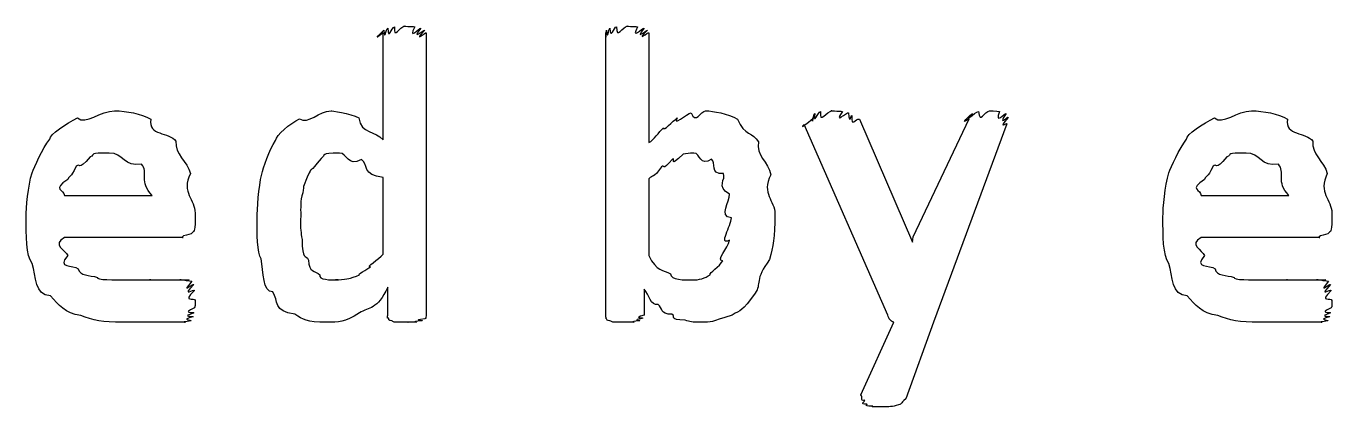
# Model space of a CAD drawing. Header units: millimetres. Extents: x 0 to 216, y 0 to 279.
# Drawn here: x 71.52 to 82.42, y 142.21 to 145.38 of the extents above; entities that cross this region are included whole.
import ezdxf

# ---------------------------------------------------------------- set-up
doc = ezdxf.new("R2010")
doc.units = ezdxf.units.MM
doc.layers.get('0').update_dxf_attribs({"linetype": 'CONTINUOUS'})

msp = doc.modelspace()

# ---------------------------------------------------------------- linework, layer by layer
at = {"color": 0}
for p, q in [((74.4982, 144.435), (74.4982, 145.328)), ((74.8563, 145.328), (74.8563, 142.969)), ((76.3584, 142.969), (76.3584, 145.328)), ((76.7168, 145.328), (76.7168, 144.413)), ((78.4765, 144.606), (78.9174, 143.581)), ((78.9231, 143.625), (79.3916, 144.611)), ((78.7135, 142.974), (78.0136, 144.562)), ((79.7059, 144.567), (79.0938, 142.913)), ((74.4982, 143.481), (74.4982, 144.121)), ((76.7168, 144.11), (76.7168, 143.47)), ((71.8358, 143.972), (72.5689, 143.972)), ((81.329, 143.972), (82.0621, 143.972)), ((72.9273, 143.823), (72.9273, 143.763)), ((77.4058, 143.784), (77.4058, 143.784)), ((77.7695, 143.818), (77.7695, 143.818)), ((82.4205, 143.823), (82.4205, 143.763)), ((72.8225, 143.619), (71.8358, 143.619)), ((78.9174, 143.581), (78.9231, 143.625)), ((82.3158, 143.619), (81.329, 143.619)), ((74.5367, 142.974), (74.5367, 143.206)), ((76.678, 143.189), (76.678, 142.974)), ((78.4874, 142.307), (78.7633, 142.913)), ((79.0938, 142.913), (78.8624, 142.274))]:
    msp.add_line(p, q, dxfattribs=at)
for points in [[(74.5035, 145.35), (74.5105, 145.251), (74.5215, 145.362), (74.5367, 145.367)], [(74.5367, 145.367), (74.5395, 145.258), (74.5698, 145.373), (74.5917, 145.378)], [(74.5917, 145.378), (74.5836, 145.264), (74.6414, 145.383), (74.6746, 145.383)], [(74.6746, 145.383), (74.6538, 145.383), (74.7406, 145.38), (74.7628, 145.378)], [(74.7628, 145.378), (74.6979, 145.258), (74.8012, 145.369), (74.8122, 145.367)], [(74.8122, 145.367), (74.724, 145.251), (74.8372, 145.357), (74.8453, 145.35)], [(76.364, 145.35), (76.3693, 145.251), (76.3806, 145.362), (76.3916, 145.367)], [(76.3916, 145.367), (76.3944, 145.262), (76.4247, 145.378), (76.4466, 145.378)], [(76.4466, 145.378), (76.4427, 145.264), (76.5016, 145.383), (76.5348, 145.383)], [(76.5348, 145.383), (76.5129, 145.383), (76.6011, 145.38), (76.623, 145.378)], [(76.623, 145.378), (76.5598, 145.262), (76.6671, 145.373), (76.678, 145.367)], [(76.678, 145.367), (76.5859, 145.251), (76.7016, 145.357), (76.7059, 145.35)], [(74.4982, 145.328), (74.3825, 145.235), (74.4996, 145.342), (74.5035, 145.35)], [(74.8453, 145.35), (74.7377, 145.235), (74.8563, 145.335), (74.8563, 145.328)], [(76.3584, 145.328), (76.3584, 145.235), (76.3598, 145.342), (76.364, 145.35)], [(76.7059, 145.35), (76.5969, 145.24), (76.7168, 145.339), (76.7168, 145.328)], [(71.7144, 144.441), (71.7102, 144.479), (71.8538, 144.575), (71.9459, 144.617)], [(71.9459, 144.617), (72.0122, 144.559), (72.1402, 144.677), (72.2545, 144.677)], [(72.2545, 144.677), (72.3607, 144.677), (72.4726, 144.653), (72.5579, 144.606)], [(72.5579, 144.606), (72.5304, 144.468), (72.7121, 144.501), (72.7675, 144.424)], [(73.5997, 144.429), (73.6025, 144.475), (73.721, 144.57), (73.7979, 144.611)], [(73.7979, 144.611), (73.8752, 144.559), (73.9634, 144.677), (74.0625, 144.677)], [(74.0625, 144.677), (74.0586, 144.677), (74.2237, 144.657), (74.2943, 144.617)], [(74.2943, 144.617), (74.3162, 144.479), (74.4319, 144.515), (74.4982, 144.435)], [(76.8382, 144.534), (76.8354, 144.497), (76.9165, 144.595), (76.9539, 144.617)], [(76.9539, 144.617), (76.9126, 144.541), (77.0322, 144.653), (77.0696, 144.661)], [(77.0696, 144.661), (77.1081, 144.559), (77.1493, 144.677), (77.191, 144.677)], [(77.191, 144.677), (77.2513, 144.677), (77.3811, 144.653), (77.4555, 144.606)], [(77.4555, 144.606), (77.5159, 144.468), (77.5878, 144.498), (77.6319, 144.418)], [(78.0136, 144.562), (77.9515, 144.508), (78.0905, 144.607), (78.0905, 144.622)], [(78.0905, 144.622), (78.0687, 144.537), (78.0934, 144.647), (78.1018, 144.655)], [(78.1018, 144.655), (78.0867, 144.552), (78.1293, 144.668), (78.1512, 144.672)], [(78.1512, 144.672), (78.1346, 144.559), (78.2077, 144.677), (78.2451, 144.677)], [(78.2451, 144.677), (78.2077, 144.677), (78.311, 144.675), (78.3332, 144.672)], [(78.3332, 144.672), (78.2518, 144.556), (78.3717, 144.668), (78.383, 144.661)], [(78.383, 144.661), (78.3953, 144.545), (78.4063, 144.65), (78.4105, 144.639)], [(78.4105, 144.639), (78.4063, 144.526), (78.4394, 144.619), (78.4765, 144.606)], [(79.3916, 144.611), (79.2949, 144.541), (79.4082, 144.651), (79.4191, 144.655)], [(79.4191, 144.655), (79.3171, 144.552), (79.4466, 144.668), (79.4688, 144.672)], [(79.4688, 144.672), (79.4798, 144.559), (79.5211, 144.677), (79.5623, 144.677)], [(79.5623, 144.677), (79.5528, 144.677), (79.623, 144.675), (79.6452, 144.672)], [(79.6452, 144.672), (79.6011, 144.552), (79.6893, 144.662), (79.7003, 144.655)], [(79.7003, 144.655), (79.623, 144.537), (79.7168, 144.636), (79.7168, 144.622)], [(79.7168, 144.622), (79.623, 144.508), (79.7126, 144.589), (79.7059, 144.567)], [(81.2077, 144.441), (81.2038, 144.479), (81.347, 144.575), (81.4395, 144.617)], [(81.4395, 144.617), (81.5054, 144.559), (81.6335, 144.677), (81.7481, 144.677)], [(81.7481, 144.677), (81.854, 144.677), (81.9658, 144.653), (82.0512, 144.606)], [(82.0512, 144.606), (82.0237, 144.468), (82.2053, 144.501), (82.2607, 144.424)], [(76.7168, 144.413), (76.7581, 144.431), (76.8008, 144.501), (76.8382, 144.534)], [(71.5656, 144.159), (71.585, 144.206), (71.6509, 144.363), (71.7144, 144.441)], [(72.7675, 144.424), (72.7576, 144.314), (72.8624, 144.256), (72.8885, 144.154)], [(73.484, 144.148), (73.4963, 144.199), (73.5471, 144.352), (73.5997, 144.429)], [(77.6319, 144.418), (77.6069, 144.309), (77.7145, 144.249), (77.7363, 144.143)], [(81.0588, 144.159), (81.0782, 144.206), (81.1445, 144.363), (81.2077, 144.441)], [(82.2607, 144.424), (82.2508, 144.314), (82.3556, 144.256), (82.3817, 144.154)], [(72.0506, 144.292), (71.9459, 144.166), (71.9681, 144.248), (71.9349, 144.214)], [(72.2104, 144.325), (72.0369, 144.325), (72.0975, 144.314), (72.0506, 144.292)], [(72.4807, 144.231), (72.3346, 144.206), (72.3318, 144.325), (72.2104, 144.325)], [(73.98, 144.28), (73.878, 144.148), (73.9055, 144.21), (73.8808, 144.159)], [(74.1345, 144.325), (73.9634, 144.325), (74.0241, 144.309), (73.98, 144.28)], [(74.3162, 144.27), (74.2019, 144.206), (74.1962, 144.325), (74.1345, 144.325)], [(74.4982, 144.121), (74.319, 144.137), (74.374, 144.236), (74.3162, 144.27)], [(76.9151, 144.275), (76.8174, 144.159), (76.8544, 144.238), (76.8216, 144.209)], [(77.0033, 144.314), (76.8766, 144.192), (76.944, 144.293), (76.9151, 144.275)], [(77.0915, 144.325), (77.053, 144.325), (77.0322, 144.321), (77.0033, 144.314)], [(77.2403, 144.275), (77.1412, 144.206), (77.1493, 144.325), (77.0915, 144.325)], [(77.3395, 144.154), (77.2213, 144.144), (77.2806, 144.245), (77.2403, 144.275)], [(81.5439, 144.292), (81.4395, 144.166), (81.4613, 144.248), (81.4282, 144.214)], [(81.704, 144.325), (81.5301, 144.325), (81.5908, 144.314), (81.5439, 144.292)], [(81.9739, 144.231), (81.8279, 144.206), (81.825, 144.325), (81.704, 144.325)], [(71.5162, 143.79), (71.5162, 143.868), (71.5328, 144.049), (71.5656, 144.159)], [(71.9349, 144.214), (71.8827, 144.104), (71.8813, 144.148), (71.8633, 144.104)], [(72.5689, 143.972), (72.456, 144.082), (72.5428, 144.168), (72.4807, 144.231)], [(73.8808, 144.159), (73.8269, 144.049), (73.8367, 144.056), (73.8258, 143.994)], [(76.8216, 144.209), (76.7514, 144.104), (76.7524, 144.15), (76.7168, 144.11)], [(81.0094, 143.79), (81.0094, 143.868), (81.026, 144.049), (81.0588, 144.159)], [(81.4282, 144.214), (81.376, 144.104), (81.3745, 144.148), (81.3566, 144.104)], [(82.0621, 143.972), (81.9492, 144.082), (82.036, 144.168), (81.9739, 144.231)], [(71.8633, 144.104), (71.7282, 144.019), (71.8358, 144.019), (71.8358, 143.972)], [(72.8885, 144.154), (72.8087, 143.99), (72.9273, 143.94), (72.9273, 143.823)], [(73.4452, 143.774), (73.4452, 143.862), (73.4579, 144.038), (73.484, 144.148)], [(77.3892, 143.983), (77.2735, 144.045), (77.3645, 144.105), (77.3395, 144.154)], [(77.7363, 144.143), (77.651, 143.983), (77.7695, 143.931), (77.7695, 143.818)], [(81.3566, 144.104), (81.2214, 144.019), (81.329, 144.019), (81.329, 143.972)], [(82.3817, 144.154), (82.302, 143.99), (82.4205, 143.94), (82.4205, 143.823)], [(73.8258, 143.994), (73.805, 143.924), (73.8092, 143.868), (73.8092, 143.807)], [(77.4058, 143.784), (77.2915, 143.798), (77.4001, 143.92), (77.3892, 143.983)], [(71.5656, 143.404), (71.5162, 143.468), (71.5162, 143.643), (71.5162, 143.79)], [(72.9273, 143.763), (72.9273, 143.663), (72.916, 143.674), (72.8941, 143.652)], [(73.4783, 143.443), (73.4452, 143.49), (73.4452, 143.659), (73.4452, 143.774)], [(73.8092, 143.807), (73.805, 143.674), (73.8117, 143.669), (73.8202, 143.603)], [(77.3892, 143.597), (77.2915, 143.549), (77.4058, 143.721), (77.4058, 143.784)], [(77.7695, 143.818), (77.7695, 143.611), (77.7543, 143.55), (77.7254, 143.437)], [(81.0588, 143.404), (81.0094, 143.468), (81.0094, 143.643), (81.0094, 143.79)], [(82.4205, 143.763), (82.4205, 143.663), (82.4096, 143.674), (82.3874, 143.652)], [(71.8358, 143.619), (71.7282, 143.564), (71.8439, 143.515), (71.8633, 143.47)], [(72.8941, 143.652), (72.7646, 143.619), (72.8472, 143.619), (72.8225, 143.619)], [(81.329, 143.619), (81.2214, 143.564), (81.3375, 143.515), (81.3566, 143.47)], [(82.3874, 143.652), (82.2579, 143.619), (82.3405, 143.619), (82.3158, 143.619)], [(73.8202, 143.603), (73.823, 143.427), (73.8491, 143.483), (73.8752, 143.432)], [(77.3342, 143.426), (77.2693, 143.424), (77.3783, 143.534), (77.3892, 143.597)], [(71.7201, 143.134), (71.585, 143.134), (71.6015, 143.297), (71.5656, 143.404)], [(71.8633, 143.47), (71.7656, 143.361), (71.9102, 143.393), (71.9515, 143.36)], [(73.5774, 143.167), (73.4893, 143.159), (73.5005, 143.335), (73.4783, 143.443)], [(73.8752, 143.432), (73.8752, 143.328), (73.9316, 143.343), (73.969, 143.31)], [(74.3934, 143.377), (74.3451, 143.368), (74.4608, 143.44), (74.4982, 143.481)], [(76.7168, 143.47), (76.7775, 143.335), (76.8396, 143.352), (76.8985, 143.316)], [(77.2294, 143.31), (77.2185, 143.324), (77.3081, 143.378), (77.3342, 143.426)], [(77.7254, 143.437), (77.5959, 143.269), (77.6594, 143.233), (77.6041, 143.156)], [(81.2133, 143.134), (81.0782, 143.134), (81.0948, 143.297), (81.0588, 143.404)], [(81.3566, 143.47), (81.2588, 143.361), (81.4035, 143.393), (81.4447, 143.36)], [(71.9515, 143.36), (71.9638, 143.299), (72.0453, 143.306), (72.1113, 143.288)], [(72.1113, 143.288), (72.0961, 143.266), (72.2574, 143.266), (72.354, 143.266)], [(73.969, 143.31), (73.9525, 143.266), (74.0601, 143.266), (74.1232, 143.266)], [(74.2114, 143.278), (74.2199, 143.28), (74.2692, 143.295), (74.2996, 143.31)], [(74.2996, 143.31), (74.2791, 143.313), (74.3603, 143.351), (74.3934, 143.377)], [(76.8985, 143.316), (76.8946, 143.266), (77.017, 143.266), (77.0805, 143.266)], [(77.0805, 143.266), (77.1331, 143.266), (77.1881, 143.28), (77.2294, 143.31)], [(81.4447, 143.36), (81.4571, 143.299), (81.5386, 143.306), (81.6046, 143.288)], [(81.6046, 143.288), (81.5894, 143.266), (81.7506, 143.266), (81.8473, 143.266)], [(72.354, 143.266), (72.3868, 143.266), (72.4987, 143.266), (72.5579, 143.266)], [(72.5579, 143.266), (72.5039, 143.266), (72.6652, 143.266), (72.7068, 143.266)], [(72.7068, 143.266), (72.7068, 143.266), (72.7851, 143.266), (72.8116, 143.266)], [(72.8116, 143.266), (72.7618, 143.266), (72.8624, 143.266), (72.8775, 143.266)], [(72.8775, 143.266), (72.7865, 143.266), (72.8955, 143.262), (72.8998, 143.255)], [(72.8998, 143.255), (72.7975, 143.137), (72.9121, 143.242), (72.916, 143.228)], [(72.916, 143.228), (72.8059, 143.112), (72.9216, 143.2), (72.9216, 143.178)], [(72.9216, 143.178), (72.8087, 143.068), (72.9273, 143.129), (72.9273, 143.095)], [(74.1232, 143.266), (74.0435, 143.266), (74.1811, 143.269), (74.2114, 143.278)], [(74.5367, 143.206), (74.4485, 143.015), (74.3797, 143.042), (74.2996, 142.991)], [(76.7941, 143.062), (76.7292, 143.049), (76.7182, 143.141), (76.678, 143.189)], [(81.8473, 143.266), (81.8804, 143.266), (81.9919, 143.266), (82.0512, 143.266)], [(82.0512, 143.266), (81.9976, 143.266), (82.1588, 143.266), (82.2, 143.266)], [(82.2, 143.266), (82.2, 143.266), (82.2784, 143.266), (82.3048, 143.266)], [(82.3048, 143.266), (82.2551, 143.266), (82.3556, 143.266), (82.3708, 143.266)], [(82.3708, 143.266), (82.2798, 143.266), (82.3888, 143.262), (82.393, 143.255)], [(82.393, 143.255), (82.2911, 143.137), (82.4054, 143.242), (82.4096, 143.228)], [(82.4096, 143.228), (82.2992, 143.112), (82.4149, 143.2), (82.4149, 143.178)], [(82.4149, 143.178), (82.302, 143.068), (82.4205, 143.129), (82.4205, 143.095)], [(71.9737, 142.969), (71.8386, 142.986), (71.7889, 143.06), (71.7201, 143.134)], [(72.9273, 143.095), (72.9273, 143.013), (72.9245, 143.053), (72.9216, 143.035)], [(73.7595, 142.98), (73.5803, 143.004), (73.6244, 143.09), (73.5774, 143.167)], [(77.6041, 143.156), (77.4898, 142.998), (77.4883, 143.018), (77.4114, 142.974)], [(81.467, 142.969), (81.3319, 142.986), (81.2821, 143.06), (81.2133, 143.134)], [(82.4205, 143.095), (82.4205, 143.013), (82.4177, 143.053), (82.4149, 143.035)], [(72.3209, 142.913), (72.1554, 142.913), (72.0729, 142.931), (71.9737, 142.969)], [(72.9107, 142.958), (72.795, 142.931), (72.9008, 142.936), (72.8941, 142.925)], [(72.916, 142.991), (72.8017, 142.954), (72.9135, 142.969), (72.9107, 142.958)], [(72.9216, 143.035), (72.8059, 142.98), (72.9188, 143.004), (72.916, 142.991)], [(74.0297, 142.913), (73.8491, 142.913), (73.8367, 142.936), (73.7595, 142.98)], [(74.2996, 142.991), (74.1687, 142.913), (74.1288, 142.913), (74.0297, 142.913)], [(74.5423, 142.947), (74.5257, 142.942), (74.5367, 142.963), (74.5367, 142.974)], [(74.8563, 142.969), (74.8563, 142.938), (74.8524, 142.948), (74.8453, 142.941)], [(76.364, 142.941), (76.3584, 142.938), (76.3584, 142.958), (76.3584, 142.969)], [(76.678, 142.974), (76.5708, 142.942), (76.6741, 142.954), (76.6671, 142.947)], [(76.9098, 142.98), (76.8064, 142.98), (76.8339, 143.03), (76.7941, 143.062)], [(77.0199, 142.93), (76.8794, 142.936), (76.9454, 142.958), (76.9098, 142.98)], [(77.4114, 142.974), (77.2213, 142.913), (77.2513, 142.913), (77.1521, 142.913)], [(78.7301, 142.936), (78.7217, 142.938), (78.7164, 142.959), (78.7135, 142.974)], [(81.8141, 142.913), (81.6487, 142.913), (81.5661, 142.931), (81.467, 142.969)], [(82.4039, 142.958), (82.2882, 142.931), (82.3944, 142.936), (82.3874, 142.925)], [(82.4096, 142.991), (82.2949, 142.954), (82.4068, 142.969), (82.4039, 142.958)], [(82.4149, 143.035), (82.2992, 142.98), (82.4121, 143.004), (82.4096, 142.991)], [(72.5357, 142.913), (72.365, 142.913), (72.3981, 142.913), (72.3209, 142.913)], [(72.7121, 142.913), (72.6144, 142.913), (72.602, 142.913), (72.5357, 142.913)], [(72.8391, 142.913), (72.7177, 142.913), (72.7632, 142.913), (72.7121, 142.913)], [(72.8941, 142.925), (72.7837, 142.913), (72.8719, 142.913), (72.8391, 142.913)], [(74.5698, 142.925), (74.5367, 142.927), (74.549, 142.938), (74.5423, 142.947)], [(74.6196, 142.913), (74.5613, 142.916), (74.5836, 142.921), (74.5698, 142.925)], [(74.7021, 142.913), (74.603, 142.913), (74.6414, 142.913), (74.6196, 142.913)], [(74.7737, 142.913), (74.6608, 142.913), (74.7268, 142.913), (74.7021, 142.913)], [(74.8235, 142.925), (74.7049, 142.916), (74.7959, 142.916), (74.7737, 142.913)], [(74.8453, 142.941), (74.7268, 142.927), (74.8344, 142.931), (74.8235, 142.925)], [(76.3916, 142.925), (76.3655, 142.927), (76.3669, 142.937), (76.364, 142.941)], [(76.4413, 142.913), (76.3944, 142.916), (76.4053, 142.921), (76.3916, 142.925)], [(76.5182, 142.913), (76.4357, 142.913), (76.4632, 142.913), (76.4413, 142.913)], [(76.5898, 142.913), (76.4935, 142.913), (76.5471, 142.913), (76.5182, 142.913)], [(76.6396, 142.925), (76.5348, 142.916), (76.612, 142.916), (76.5898, 142.913)], [(76.6671, 142.947), (76.5598, 142.927), (76.6533, 142.931), (76.6396, 142.925)], [(77.1521, 142.913), (77.0749, 142.913), (77.0601, 142.919), (77.0199, 142.93)], [(78.7633, 142.913), (78.7411, 142.916), (78.7411, 142.925), (78.7301, 142.936)], [(82.0289, 142.913), (81.8582, 142.913), (81.8914, 142.913), (81.8141, 142.913)], [(82.2053, 142.913), (82.1076, 142.913), (82.0953, 142.913), (82.0289, 142.913)], [(82.3323, 142.913), (82.211, 142.913), (82.2565, 142.913), (82.2053, 142.913)], [(82.3874, 142.925), (82.2773, 142.913), (82.3655, 142.913), (82.3323, 142.913)], [(78.5206, 142.263), (78.4722, 142.256), (78.5096, 142.289), (78.4874, 142.307)], [(78.5372, 142.23), (78.4722, 142.23), (78.5206, 142.25), (78.5206, 142.263)], [(78.5813, 142.214), (78.4945, 142.216), (78.5481, 142.223), (78.5372, 142.23)], [(78.6638, 142.208), (78.5343, 142.208), (78.6035, 142.211), (78.5813, 142.214)], [(78.8017, 142.224), (78.7481, 142.208), (78.7259, 142.208), (78.6638, 142.208)], [(78.8624, 142.274), (78.8098, 142.23), (78.8349, 142.236), (78.8017, 142.224)]]:
    msp.add_open_spline(points, degree=3, dxfattribs=at)

doc.saveas('drawing.dxf')
